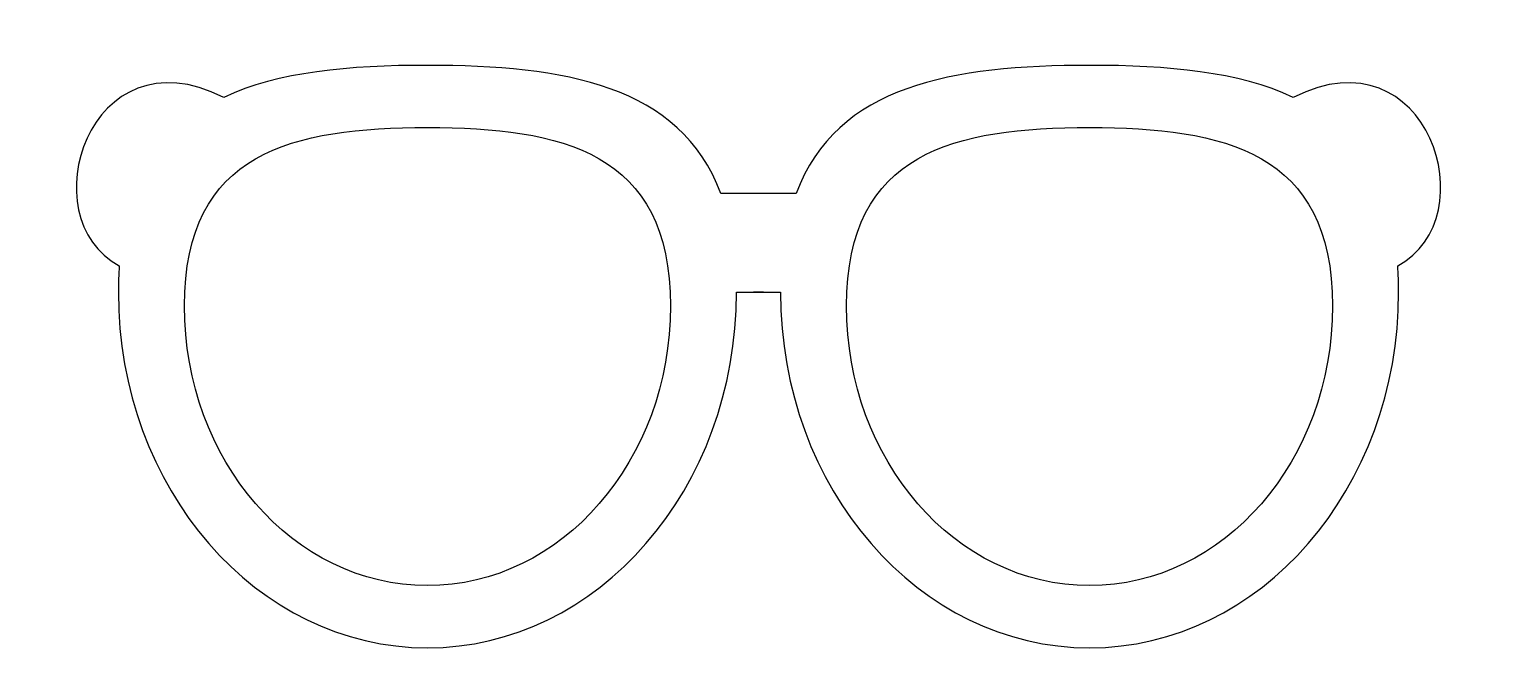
# Model space of a CAD drawing. Header units: centimetres. Extents: x -7.3 to 7.3, y -2.9 to 3.2.
import ezdxf

# ---------------------------------------------------------------- set-up
doc = ezdxf.new("R2010")
doc.units = ezdxf.units.CM
doc.header["$MEASUREMENT"] = 0
doc.layers.add('Camada 1', color=7, linetype='Continuous')

msp = doc.modelspace()

# ---------------------------------------------------------------- linework, layer by layer
at = {"layer": 'Camada 1'}
for points, knots in [([(0.06506, 0.61018), (0.06506, 0.61018), (-0.20476, 0.61018), (-0.20476, 0.61018), (-0.20476, 0.61018), (-0.20476, -1.35374), (-1.58861, -2.94587), (-3.29541, -2.94587), (-3.29541, -2.94587), (-5.00232, -2.94587), (-6.38603, -1.35371), (-6.38603, 0.61018), (-6.38603, 0.61018), (-6.38603, 0.70178), (-6.38296, 0.78973), (-6.37714, 0.87431), (-6.37714, 0.87431), (-7.27807, 1.34731), (-6.68067, 3.23916), (-5.33299, 2.55759), (-5.33299, 2.55759), (-4.78895, 2.81413), (-4.07588, 2.87776), (-3.29543, 2.8776), (-3.29543, 2.8776), (-1.9279, 2.8776), (-0.76779, 2.68289), (-0.36057, 1.59495), (-0.36057, 1.59495), (-0.36057, 1.59495), (0.01545, 1.59496), (0.01545, 1.59496), (0.01545, 1.59496), (0.01545, 1.59496), (0.39145, 1.59496), (0.39145, 1.59496), (0.39145, 1.59496), (0.7987, 2.68287), (1.95879, 2.87761), (3.32631, 2.87761), (3.32631, 2.87761), (4.10691, 2.87777), (4.81983, 2.81416), (5.36389, 2.5576), (5.36389, 2.5576), (6.71157, 3.23917), (7.309, 1.34732), (6.40791, 0.87432), (6.40791, 0.87432), (6.41376, 0.78973), (6.41696, 0.70179), (6.41696, 0.61019), (6.41696, 0.61019), (6.41696, -1.35373), (5.0334, -2.94586), (3.32631, -2.94586), (3.32631, -2.94586), (1.61954, -2.94586), (0.23566, -1.3537), (0.23566, 0.61019), (0.23566, 0.61019), (0.23566, 0.61019), (-0.03413, 0.61018), (-0.03413, 0.61018), (-0.03413, 0.61018), (-0.03413, 0.61018), (0.06506, 0.61018), (0.06506, 0.61018)], [0, 0, 0, 0, 0.05555556, 0.05555556, 0.05555556, 0.05555556, 0.11111111, 0.11111111, 0.11111111, 0.11111111, 0.16666667, 0.16666667, 0.16666667, 0.16666667, 0.22222222, 0.22222222, 0.22222222, 0.22222222, 0.27777778, 0.27777778, 0.27777778, 0.27777778, 0.33333333, 0.33333333, 0.33333333, 0.33333333, 0.38888889, 0.38888889, 0.38888889, 0.38888889, 0.44444444, 0.44444444, 0.44444444, 0.44444444, 0.5, 0.5, 0.5, 0.5, 0.55555556, 0.55555556, 0.55555556, 0.55555556, 0.61111111, 0.61111111, 0.61111111, 0.61111111, 0.66666667, 0.66666667, 0.66666667, 0.66666667, 0.72222222, 0.72222222, 0.72222222, 0.72222222, 0.77777778, 0.77777778, 0.77777778, 0.77777778, 0.83333333, 0.83333333, 0.83333333, 0.83333333, 0.88888889, 0.88888889, 0.88888889, 0.88888889, 1, 1, 1, 1]), ([(-3.29541, -2.32368), (-1.95326, -2.32368), (-0.86519, -1.07167), (-0.86519, 0.47249), (-0.86519, 0.47249), (-0.86519, 2.01694), (-1.95326, 2.25541), (-3.29541, 2.25541), (-3.29541, 2.25541), (-4.63756, 2.25541), (-5.72561, 2.01694), (-5.72561, 0.47249), (-5.72561, 0.47249), (-5.72561, -1.07167), (-4.63754, -2.32368), (-3.29541, -2.32368)], [0, 0, 0, 0, 0.2, 0.2, 0.2, 0.2, 0.4, 0.4, 0.4, 0.4, 0.6, 0.6, 0.6, 0.6, 1, 1, 1, 1]), ([(5.75654, 0.47247), (5.75654, 2.01692), (4.66847, 2.25539), (3.32632, 2.25539), (3.32632, 2.25539), (1.98417, 2.25539), (0.8961, 2.01692), (0.8961, 0.47247), (0.8961, 0.47247), (0.8961, -1.07166), (1.98417, -2.3237), (3.32632, -2.3237), (3.32632, -2.3237), (4.66847, -2.3237), (5.75654, -1.07167), (5.75654, 0.47247)], [0, 0, 0, 0, 0.2, 0.2, 0.2, 0.2, 0.4, 0.4, 0.4, 0.4, 0.6, 0.6, 0.6, 0.6, 1, 1, 1, 1])]:
    msp.add_open_spline(points, degree=3, knots=knots, dxfattribs=at)

doc.saveas('drawing.dxf')
